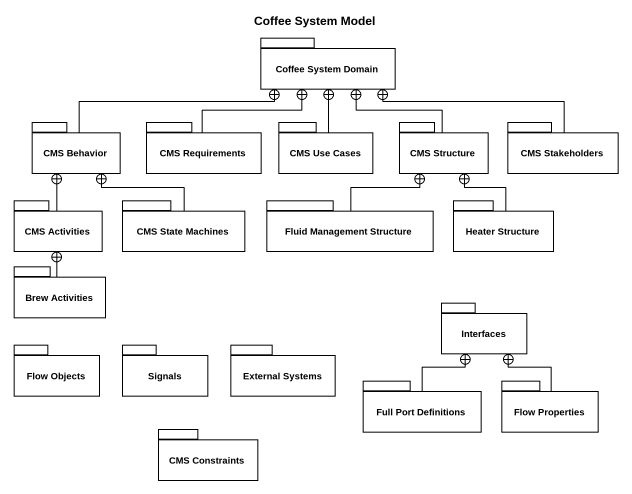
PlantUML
@startuml
title Coffee System Model
package "Coffee System Domain" as Coffee_System_Domain {
}
package "CMS Behavior" as CMS_Behavior {
}
package "CMS Requirements" as CMS_Requirements {
}
package "CMS Use Cases" as CMS_Use_Cases {
}
package "CMS Structure" as CMS_Structure {
}
package "CMS Stakeholders" as CMS_Stakeholders {
}
package "CMS Activities" as CMS_Activities {
}
package "CMS State Machines" as CMS_State_Machines {
}
package "Fluid Management Structure" as Fluid_Management_Structure {
}
package "Heater Structure" as Heater_Structure {
}
package "Brew Activities" as Brew_Activities {
}
package Interfaces {
}
package "Flow Objects" as Flow_Objects {
}
package Signals {
}
package "External Systems" as External_Systems {
}
package "Full Port Definitions" as Full_Port_Definitions {
}
package "Flow Properties" as Flow_Properties {
}
package "CMS Constraints" as CMS_Constraints {
}
CMS_Behavior -right-+ Coffee_System_Domain
CMS_Requirements -up-+ Coffee_System_Domain
CMS_Use_Cases -up-+ Coffee_System_Domain
CMS_Structure -up-+ Coffee_System_Domain
CMS_Stakeholders -left-+ Coffee_System_Domain
CMS_Activities -up-+ CMS_Behavior
CMS_State_Machines -up-+ CMS_Behavior
Fluid_Management_Structure -up-+ CMS_Structure
Heater_Structure -up-+ CMS_Structure
Brew_Activities -up-+ CMS_Activities
Full_Port_Definitions -up-+ Interfaces
Flow_Properties -up-+ Interfaces
@enduml
